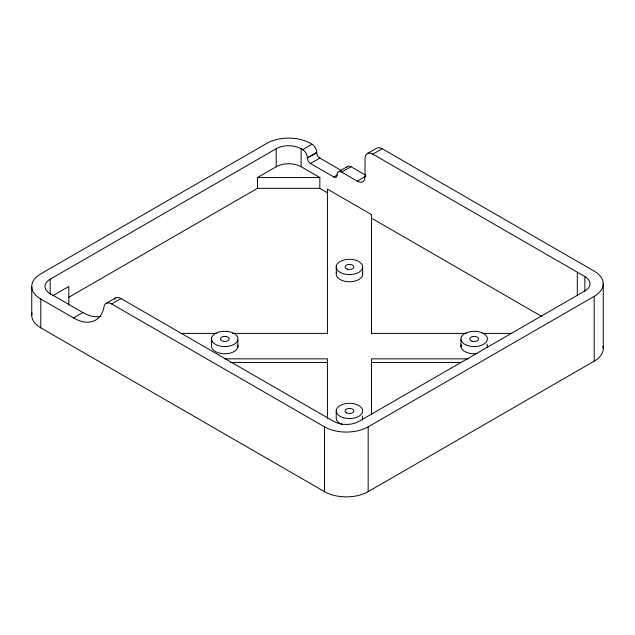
<?xml version="1.0" encoding="UTF-8"?>
<svg xmlns="http://www.w3.org/2000/svg" width="635" height="635" viewBox="0 0 635 635"><rect width="100%" height="100%" fill="white"/><g stroke="black" fill="none" stroke-linecap="round" stroke-linejoin="round"><path stroke-width="0.95" d="M50.141 294.41L50.141 279.249L276.185 148.741A17.637 10.184 0 0 1 301.133 148.741L302.689 149.646A6.612 3.818 60 0 1 307.364 157.742L307.364 158.099A4.413 2.548 60 0 0 310.483 163.505L333.867 177.006L337.272 175.038M302.689 149.646L312.047 144.24A6.612 3.818 60 0 1 316.722 152.344L316.722 152.702A4.413 2.548 60 0 0 319.842 158.099L341.551 170.64M52.697 295.775L68.85 286.448L68.85 304.935M68.85 297.251L257.485 188.341L257.485 177.546L276.185 166.743A17.637 10.184 0 0 1 301.133 166.743L319.842 177.546L319.842 188.341L327.414 192.715M307.364 157.742L316.722 152.344M307.364 158.099L316.722 152.702M310.483 163.505L319.842 158.099M312.047 144.24L310.483 143.343A30.869 17.82 0 0 0 266.835 143.343L40.791 273.852A30.869 17.82 0 0 0 40.791 299.045L73.525 317.952L82.883 312.547A44.093 25.456 60 0 0 101.044 316.293M106.116 303.403L115.475 297.998M367.332 153.599L376.682 148.193A11.025 6.366 60 0 1 382.199 148.741L594.209 271.145A30.869 17.82 0 0 1 594.209 296.347L594.209 361.148L368.165 491.657A30.869 17.82 0 0 1 324.517 491.657L40.791 327.851A30.869 17.82 0 0 1 32.012 312.928M338.36 171.815L347.71 166.418M73.525 317.952A44.093 25.456 60 0 0 103.64 308.65L104.1 306.268A11.025 6.366 60 0 1 111.625 303.943L120.983 298.545L333.867 421.457A17.637 10.184 0 0 0 358.815 421.457L584.859 290.949A17.637 10.184 0 0 0 584.859 276.55L372.84 154.138A11.025 6.366 60 0 0 365.046 158.639L365.046 176.641A11.025 6.366 60 0 1 357.251 181.142L341.662 172.141A6.612 3.818 60 0 0 336.987 174.847L336.987 175.204A4.413 2.548 60 0 1 333.867 177.006M341.662 172.141L351.02 166.743L365.784 175.268M372.84 154.138L382.199 148.741M357.251 181.142L365.752 176.236M111.625 303.943L324.517 426.855A30.869 17.82 0 0 0 368.165 426.855L594.209 296.347M257.485 177.546L319.842 177.546M257.485 188.341L319.842 188.341M181.11 333.391L216.694 333.391M232.513 333.391L327.414 333.391M371.507 333.391L466.36 333.391M482.163 333.391L511.81 333.391M224.409 358.846L327.414 358.846L327.414 418.33M468.336 358.846L371.507 358.846L371.507 414.361M230.354 362.45L327.414 362.45M371.507 362.45L461.415 362.45M371.507 218.17L542.139 316.69M82.883 312.547L50.141 293.648A17.637 10.184 0 0 1 50.141 279.249M603.25 283.75L603.25 348.551M584.859 276.55L584.859 291.274M577.31 272.193L577.31 295.751M460.994 339.598L460.994 346.797M371.507 334.026L371.507 214.574L327.414 189.119L327.414 334.026M368.165 426.855L368.165 491.657M362.641 267.557A13.232 7.636 0 0 1 341.908 273.193A13.232 7.636 0 0 1 343.821 260.009A13.232 7.636 0 0 1 362.641 267.557L362.641 274.757M336.28 266.279L336.28 273.479M336.233 410.901L336.233 418.1A13.232 7.636 0 0 0 342.074 424.458M324.517 426.855L324.517 491.657M301.133 148.741L301.133 166.743M276.185 148.741L276.185 166.743M237.863 339.892L237.863 347.091M211.622 337.947L211.622 345.146A13.232 7.636 0 0 0 224.79 353.758A13.232 7.636 0 0 0 237.855 345.099M40.791 299.045L40.791 327.851M31.75 286.448L31.75 315.254M602.988 346.226A30.869 17.82 0 0 1 594.209 361.148M362.474 272.764A13.232 7.636 0 0 1 348.925 281.749A13.232 7.636 0 0 1 336.669 272.169M362.244 416.171A13.232 7.636 0 0 1 362.22 420.124M477.052 353.576A13.232 7.636 0 0 1 461.145 344.805M486.942 344.13A13.232 7.636 0 0 1 487.204 347.432M114.229 299.148A11.025 6.366 60 0 1 120.983 298.545M346.964 167.108A6.612 3.818 60 0 1 351.02 166.743M226.425 331.343L222.972 331.351A13.232 7.636 0 0 0 213.614 343.043A13.232 7.636 0 0 0 235.926 343.003A13.232 7.636 0 0 0 226.425 331.343M225.885 336.463L224.742 336.375A4.413 2.548 0 0 0 220.75 339.995A4.413 2.548 0 0 0 228.124 340.558A4.413 2.548 0 0 0 225.885 336.463M347.25 269.121A4.413 2.548 0 0 0 353.87 266.914A4.413 2.548 0 0 0 347.25 264.716A4.413 2.548 0 0 0 347.25 269.121M342.805 417.528A13.232 7.636 0 0 0 362.688 410.948A13.232 7.636 0 0 0 342.884 404.297A13.232 7.636 0 0 0 342.805 417.528M346.726 412.925A4.413 2.548 0 0 0 353.822 411.289A4.413 2.548 0 0 0 347.821 408.559A4.413 2.548 0 0 0 346.726 412.925M465.685 344.781A13.232 7.636 0 0 0 487.204 340.233A13.232 7.636 0 0 0 469.63 331.748A13.232 7.636 0 0 0 465.685 344.781M471.964 341.122A4.413 2.548 0 0 0 478.584 338.923A4.413 2.548 0 0 0 471.964 336.717A4.413 2.548 0 0 0 471.964 341.122"/></g></svg>
